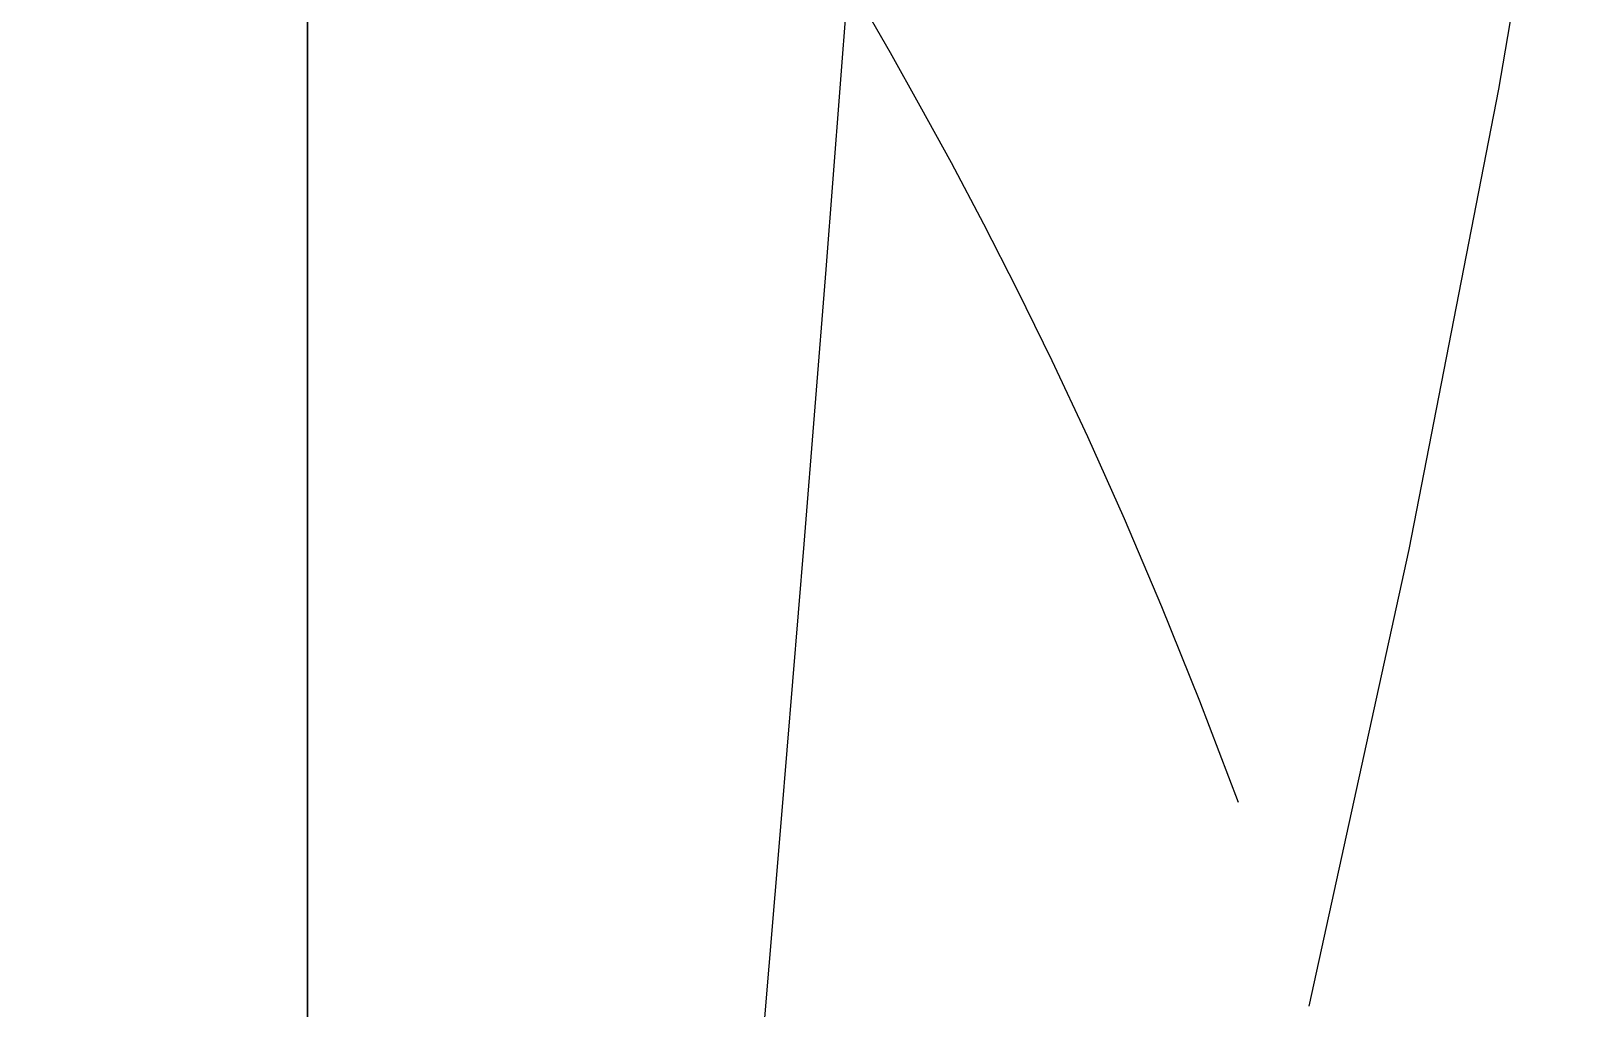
# Model space of a CAD drawing. Extents: x 11992 to 29481, y -6727 to 6811.
# Drawn here: x 24558.5 to 24683.2, y 1260.2 to 1338.9 of the extents above; entities that cross this region are included whole.
import ezdxf

# ---------------------------------------------------------------- set-up
doc = ezdxf.new("R2010")
doc.units = 0
doc.header["$MEASUREMENT"] = 0
doc.layers.get('0').update_dxf_attribs({"color": 8, "linetype": 'CONTINUOUS'})
doc.layers.add('zoylight 5回路', color=4, linetype='CONTINUOUS')

msp = doc.modelspace()

# ---------------------------------------------------------------- linework, layer by layer
for p, q in [((24580.77, 1218.28, -2426.43), (24580.77, 1770.23, -2426.43)), ((24676.83, 1334.2, -2436.43), (24683.21, 1371.56, -2436.43)), ((24580.77, 1329.97, -2003.93), (24580.77, 1363.58, -2010.87)), ((24580.77, 1321.9, -2109.08), (24580.77, 1356.74, -2117.47)), ((24580.77, 1331.04, -2421.06), (24580.77, 1345.47, -2419)), ((24580.77, 1326.1, -2128.79), (24580.77, 1343.45, -2133.22)), ((24580.77, 1292.17, -2109.55), (24580.77, 1342.4, -2123.69)), ((24625.45, 1341.17, -2436.43), (24627.74, 1337.16, -2436.43)), ((24580.77, 1340.64, -2436.43), (24580.77, 1336.69, -2436.43)), ((24580.77, 1336.69, -2436.43), (24580.77, 1332.78, -2436.43)), ((24627.74, 1337.16, -2436.43), (24630.14, 1332.88, -2436.43)), ((24669.6, 1297.11, -2436.43), (24676.83, 1334.2, -2436.43)), ((24580.77, 1332.78, -2436.43), (24580.77, 1328.91, -2436.43)), ((24630.14, 1332.88, -2436.43), (24632.66, 1328.29, -2436.43)), ((24580.77, 1316.07, -2422.72), (24580.77, 1331.04, -2421.06)), ((24580.77, 1295.95, -1995.44), (24580.77, 1329.97, -2003.93)), ((24580.77, 1328.91, -2436.43), (24580.77, 1325.09, -2436.43)), ((24632.66, 1328.29, -2436.43), (24635.27, 1323.35, -2436.43)), ((24580.77, 1309.05, -2123.94), (24580.77, 1326.1, -2128.79)), ((24580.77, 1325.09, -2436.43), (24580.77, 1321.33, -2436.43)), ((24635.27, 1323.35, -2436.43), (24637.99, 1318.05, -2436.43)), ((24580.77, 1286.75, -2098.82), (24580.77, 1321.9, -2109.08)), ((24580.77, 1321.33, -2436.43), (24580.77, 1317.61, -2436.43)), ((24580.77, 1317.61, -2436.43), (24580.77, 1313.94, -2436.43)), ((24637.99, 1318.05, -2436.43), (24640.79, 1312.35, -2436.43)), ((24580.77, 1300.6, -2424.01), (24580.77, 1316.07, -2422.72)), ((24580.77, 1313.94, -2436.43), (24580.77, 1310.33, -2436.43)), ((24640.79, 1312.35, -2436.43), (24643.67, 1306.21, -2436.43)), ((24580.77, 1310.33, -2436.43), (24580.77, 1306.76, -2436.43)), ((24580.77, 1292.21, -2118.62), (24580.77, 1309.05, -2123.94)), ((24580.77, 1306.76, -2436.43), (24580.77, 1303.26, -2436.43)), ((24643.67, 1306.21, -2436.43), (24646.62, 1299.61, -2436.43)), ((24580.77, 1303.26, -2436.43), (24580.77, 1299.8, -2436.43)), ((24580.77, 1284.65, -2424.98), (24580.77, 1300.6, -2424.01)), ((24580.77, 1299.8, -2436.43), (24580.77, 1296.41, -2436.43)), ((24646.62, 1299.61, -2436.43), (24649.63, 1292.52, -2436.43)), ((24580.77, 1298.37, -1995.85), (24580.77, 1298.43, -1995.85)), ((24580.77, 1298.31, -1995.84), (24580.77, 1298.37, -1995.85)), ((24580.77, 1298.25, -1995.83), (24580.77, 1298.31, -1995.84)), ((24580.77, 1298.19, -1995.81), (24580.77, 1298.25, -1995.83)), ((24580.77, 1298.12, -1995.8), (24580.77, 1298.19, -1995.81)), ((24580.77, 1298.05, -1995.79), (24580.77, 1298.12, -1995.8)), ((24580.77, 1297.98, -1995.78), (24580.77, 1298.05, -1995.79)), ((24580.77, 1297.91, -1995.77), (24580.77, 1297.98, -1995.78)), ((24580.77, 1297.84, -1995.76), (24580.77, 1297.91, -1995.77)), ((24580.77, 1297.77, -1995.75), (24580.77, 1297.84, -1995.76)), ((24580.77, 1297.7, -1995.73), (24580.77, 1297.77, -1995.75)), ((24580.77, 1297.64, -1995.72), (24580.77, 1297.7, -1995.73)), ((24580.77, 1297.51, -1995.7), (24580.77, 1297.64, -1995.72)), ((24580.77, 1297.37, -1995.68), (24580.77, 1297.51, -1995.7)), ((24580.77, 1297.24, -1995.66), (24580.77, 1297.37, -1995.68)), ((24580.77, 1297.1, -1995.63), (24580.77, 1297.24, -1995.66)), ((24580.77, 1296.97, -1995.61), (24580.77, 1297.1, -1995.63)), ((24580.77, 1296.83, -1995.59), (24580.77, 1296.97, -1995.61)), ((24580.77, 1296.7, -1995.57), (24580.77, 1296.83, -1995.59)), ((24580.77, 1296.57, -1995.54), (24580.77, 1296.7, -1995.57)), ((24580.77, 1296.43, -1995.52), (24580.77, 1296.57, -1995.54)), ((24580.77, 1296.3, -1995.5), (24580.77, 1296.43, -1995.52)), ((24580.77, 1296.41, -2436.43), (24580.77, 1293.07, -2436.43)), ((24580.77, 1296.17, -1995.47), (24580.77, 1296.3, -1995.5)), ((24580.77, 1296.03, -1995.45), (24580.77, 1296.17, -1995.47)), ((24661.53, 1260.3, -2436.43), (24669.6, 1297.11, -2436.43)), ((24580.77, 1295.89, -1995.43), (24580.77, 1296.03, -1995.45)), ((24580.77, 1295.75, -1995.4), (24580.77, 1295.89, -1995.43)), ((24580.77, 1295.61, -1995.38), (24580.77, 1295.75, -1995.4)), ((24580.77, 1295.47, -1995.35), (24580.77, 1295.61, -1995.38)), ((24580.77, 1295.33, -1995.33), (24580.77, 1295.47, -1995.35)), ((24580.77, 1295.19, -1995.31), (24580.77, 1295.33, -1995.33)), ((24580.77, 1295.05, -1995.28), (24580.77, 1295.19, -1995.31)), ((24580.77, 1294.91, -1995.26), (24580.77, 1295.05, -1995.28)), ((24580.77, 1294.77, -1995.23), (24580.77, 1294.91, -1995.26)), ((24580.77, 1294.63, -1995.21), (24580.77, 1294.77, -1995.23)), ((24580.77, 1294.49, -1995.19), (24580.77, 1294.63, -1995.21)), ((24580.77, 1294.35, -1995.16), (24580.77, 1294.49, -1995.19)), ((24580.77, 1294.27, -1995.15), (24580.77, 1294.35, -1995.16)), ((24580.77, 1294.2, -1995.14), (24580.77, 1294.27, -1995.15)), ((24580.77, 1294.13, -1995.12), (24580.77, 1294.2, -1995.14)), ((24580.77, 1294.05, -1995.11), (24580.77, 1294.13, -1995.12)), ((24580.77, 1293.98, -1995.1), (24580.77, 1294.05, -1995.11)), ((24580.77, 1293.91, -1995.09), (24580.77, 1293.98, -1995.1)), ((24580.77, 1293.83, -1995.07), (24580.77, 1293.91, -1995.09)), ((24580.77, 1293.76, -1995.06), (24580.77, 1293.83, -1995.07)), ((24580.77, 1293.69, -1995.05), (24580.77, 1293.76, -1995.06)), ((24580.77, 1293.62, -1995.04), (24580.77, 1293.69, -1995.05)), ((24580.77, 1293.54, -1995.02), (24580.77, 1293.62, -1995.04)), ((24580.77, 1293.47, -1995.01), (24580.77, 1293.54, -1995.02)), ((24580.77, 1293.39, -1995), (24580.77, 1293.47, -1995.01)), ((24580.77, 1293.32, -1994.98), (24580.77, 1293.39, -1995)), ((24580.77, 1293.25, -1994.97), (24580.77, 1293.32, -1994.98)), ((24580.77, 1293.17, -1994.96), (24580.77, 1293.25, -1994.97)), ((24580.77, 1293.1, -1994.95), (24580.77, 1293.17, -1994.96)), ((24580.77, 1293.02, -1994.93), (24580.77, 1293.1, -1994.95)), ((24580.77, 1293.07, -2436.43), (24580.77, 1289.79, -2436.43)), ((24580.77, 1292.95, -1994.92), (24580.77, 1293.02, -1994.93)), ((24580.77, 1292.87, -1994.91), (24580.77, 1292.95, -1994.92)), ((24580.77, 1292.8, -1994.89), (24580.77, 1292.87, -1994.91)), ((24580.77, 1292.72, -1994.88), (24580.77, 1292.8, -1994.89)), ((24580.77, 1292.65, -1994.87), (24580.77, 1292.72, -1994.88)), ((24580.77, 1292.58, -1994.86), (24580.77, 1292.65, -1994.87)), ((24580.77, 1292.26, -1994.8), (24580.77, 1292.58, -1994.86)), ((24649.63, 1292.52, -2436.43), (24652.7, 1284.91, -2436.43)), ((24580.77, 1291.94, -1994.75), (24580.77, 1292.26, -1994.8)), ((24580.77, 1275.54, -2112.83), (24580.77, 1292.21, -2118.62)), ((24580.77, 1242.28, -2091.37), (24580.77, 1292.17, -2109.55)), ((24580.77, 1291.62, -1994.69), (24580.77, 1291.94, -1994.75)), ((24580.77, 1291.3, -1994.64), (24580.77, 1291.62, -1994.69)), ((24580.77, 1290.99, -1994.58), (24580.77, 1291.3, -1994.64)), ((24580.77, 1290.67, -1994.52), (24580.77, 1290.99, -1994.58)), ((24580.77, 1290.35, -1994.47), (24580.77, 1290.67, -1994.52)), ((24580.77, 1290.03, -1994.41), (24580.77, 1290.35, -1994.47)), ((24580.77, 1289.71, -1994.36), (24580.77, 1290.03, -1994.41)), ((24580.77, 1289.79, -2436.43), (24580.77, 1286.57, -2436.43)), ((24580.77, 1289.39, -1994.3), (24580.77, 1289.71, -1994.36)), ((24580.77, 1289.07, -1994.25), (24580.77, 1289.39, -1994.3)), ((24580.77, 1288.75, -1994.19), (24580.77, 1289.07, -1994.25)), ((24580.77, 1288.4, -1994.13), (24580.77, 1288.75, -1994.19)), ((24580.77, 1288.04, -1994.07), (24580.77, 1288.4, -1994.13)), ((24580.77, 1287.69, -1994), (24580.77, 1288.04, -1994.07)), ((24580.77, 1287.33, -1993.94), (24580.77, 1287.69, -1994)), ((24580.77, 1286.98, -1993.88), (24580.77, 1287.33, -1993.94)), ((24580.77, 1286.62, -1993.82), (24580.77, 1286.98, -1993.88)), ((24580.77, 1271.87, -2093.07), (24580.77, 1286.75, -2098.82)), ((24580.77, 1286.27, -1993.75), (24580.77, 1286.62, -1993.82)), ((24580.77, 1286.57, -2436.43), (24580.77, 1283.41, -2436.43)), ((24580.77, 1285.91, -1993.69), (24580.77, 1286.27, -1993.75)), ((24580.77, 1285.56, -1993.63), (24580.77, 1285.91, -1993.69)), ((24580.77, 1285.2, -1993.57), (24580.77, 1285.56, -1993.63)), ((24580.77, 1284.84, -1993.5), (24580.77, 1285.2, -1993.57)), ((24580.77, 1284.49, -1993.44), (24580.77, 1284.84, -1993.5)), ((24652.7, 1284.91, -2436.43), (24655.82, 1276.75, -2436.43)), ((24580.77, 1268.27, -2425.66), (24580.77, 1284.65, -2424.98)), ((24580.77, 1284.08, -1993.37), (24580.77, 1284.49, -1993.44)), ((24580.77, 1283.68, -1993.3), (24580.77, 1284.08, -1993.37)), ((24580.77, 1283.28, -1993.23), (24580.77, 1283.68, -1993.3)), ((24580.77, 1283.41, -2436.43), (24580.77, 1280.31, -2436.43)), ((24580.77, 1282.88, -1993.16), (24580.77, 1283.28, -1993.23)), ((24580.77, 1282.48, -1993.09), (24580.77, 1282.88, -1993.16)), ((24580.77, 1282.08, -1993.02), (24580.77, 1282.48, -1993.09)), ((24580.77, 1281.68, -1992.95), (24580.77, 1282.08, -1993.02)), ((24580.77, 1281.28, -1992.88), (24580.77, 1281.68, -1992.95)), ((24580.77, 1280.88, -1992.8), (24580.77, 1281.28, -1992.88)), ((24580.77, 1280.47, -1992.73), (24580.77, 1280.88, -1992.8)), ((24580.77, 1280.07, -1992.66), (24580.77, 1280.47, -1992.73)), ((24580.77, 1280.31, -2436.43), (24580.77, 1277.27, -2436.43)), ((24580.77, 1279.67, -1992.59), (24580.77, 1280.07, -1992.66)), ((24580.77, 1279.21, -1992.51), (24580.77, 1279.67, -1992.59)), ((24580.77, 1278.75, -1992.43), (24580.77, 1279.21, -1992.51)), ((24580.77, 1278.29, -1992.35), (24580.77, 1278.75, -1992.43)), ((24580.77, 1277.84, -1992.27), (24580.77, 1278.29, -1992.35)), ((24580.77, 1277.38, -1992.19), (24580.77, 1277.84, -1992.27)), ((24580.77, 1276.92, -1992.11), (24580.77, 1277.38, -1992.19)), ((24580.77, 1277.27, -2436.43), (24580.77, 1274.3, -2436.43)), ((24580.77, 1276.46, -1992.03), (24580.77, 1276.92, -1992.11)), ((24580.77, 1276, -1991.95), (24580.77, 1276.46, -1992.03)), ((24580.77, 1275.54, -1991.87), (24580.77, 1276, -1991.95)), ((24580.77, 1258.96, -2106.54), (24580.77, 1275.54, -2112.83)), ((24580.77, 1275.08, -1991.79), (24580.77, 1275.54, -1991.87)), ((24580.77, 1274.62, -1991.71), (24580.77, 1275.08, -1991.79)), ((24580.77, 1274.16, -1991.63), (24580.77, 1274.62, -1991.71)), ((24580.77, 1274.3, -2436.43), (24580.77, 1271.39, -2436.43)), ((24580.77, 1273.63, -1991.53), (24580.77, 1274.16, -1991.63)), ((24580.77, 1273.1, -1991.44), (24580.77, 1273.63, -1991.53)), ((24580.77, 1272.57, -1991.35), (24580.77, 1273.1, -1991.44)), ((24580.77, 1272.04, -1991.26), (24580.77, 1272.57, -1991.35)), ((24580.77, 1271.51, -1991.17), (24580.77, 1272.04, -1991.26)), ((24580.77, 1258.26, -2087.97), (24580.77, 1271.87, -2093.07)), ((24580.77, 1270.99, -1991.08), (24580.77, 1271.51, -1991.17)), ((24580.77, 1271.39, -2436.43), (24580.77, 1268.54, -2436.43)), ((24580.77, 1270.46, -1990.99), (24580.77, 1270.99, -1991.08)), ((24580.77, 1269.93, -1990.9), (24580.77, 1270.46, -1990.99)), ((24580.77, 1269.39, -1990.81), (24580.77, 1269.93, -1990.9)), ((24580.77, 1268.86, -1990.72), (24580.77, 1269.39, -1990.81)), ((24580.77, 1268.33, -1990.63), (24580.77, 1268.86, -1990.72)), ((24580.77, 1268.54, -2436.43), (24580.77, 1265.76, -2436.43)), ((24580.77, 1267.8, -1990.54), (24580.77, 1268.33, -1990.63)), ((24580.77, 1251.5, -2426.1), (24580.77, 1268.27, -2425.66)), ((24580.77, 1267.18, -1990.43), (24580.77, 1267.8, -1990.54)), ((24580.77, 1266.56, -1990.33), (24580.77, 1267.18, -1990.43)), ((24580.77, 1265.94, -1990.23), (24580.77, 1266.56, -1990.33)), ((24580.77, 1265.33, -1990.12), (24580.77, 1265.94, -1990.23)), ((24580.77, 1265.76, -2436.43), (24580.77, 1263.04, -2436.43)), ((24580.77, 1264.71, -1990.02), (24580.77, 1265.33, -1990.12)), ((24580.77, 1264.09, -1989.92), (24580.77, 1264.71, -1990.02)), ((24580.77, 1263.47, -1989.82), (24580.77, 1264.09, -1989.92)), ((24580.77, 1262.84, -1989.72), (24580.77, 1263.47, -1989.82)), ((24580.77, 1263.04, -2436.43), (24580.77, 1260.4, -2436.43)), ((24580.77, 1262.22, -1989.62), (24580.77, 1262.84, -1989.72)), ((24580.77, 1261.6, -1989.52), (24580.77, 1262.22, -1989.62)), ((24580.77, 1260.98, -1989.42), (24580.77, 1261.6, -1989.52)), ((24580.77, 1260.36, -1989.33), (24580.77, 1260.98, -1989.42)), ((24580.77, 1260.4, -2436.43), (24580.77, 1257.82, -2436.43)), ((24580.77, 1260.01, -1989.27), (24580.77, 1260.36, -1989.33))]:
    msp.add_line(p, q)
at = {"layer": 'zoylight 5回路', "linetype": 'Continuous'}
msp.add_arc((14919.86, 2083.78), 9732.76, 346.706905, 20.210333, dxfattribs=at)

doc.saveas('drawing.dxf')
